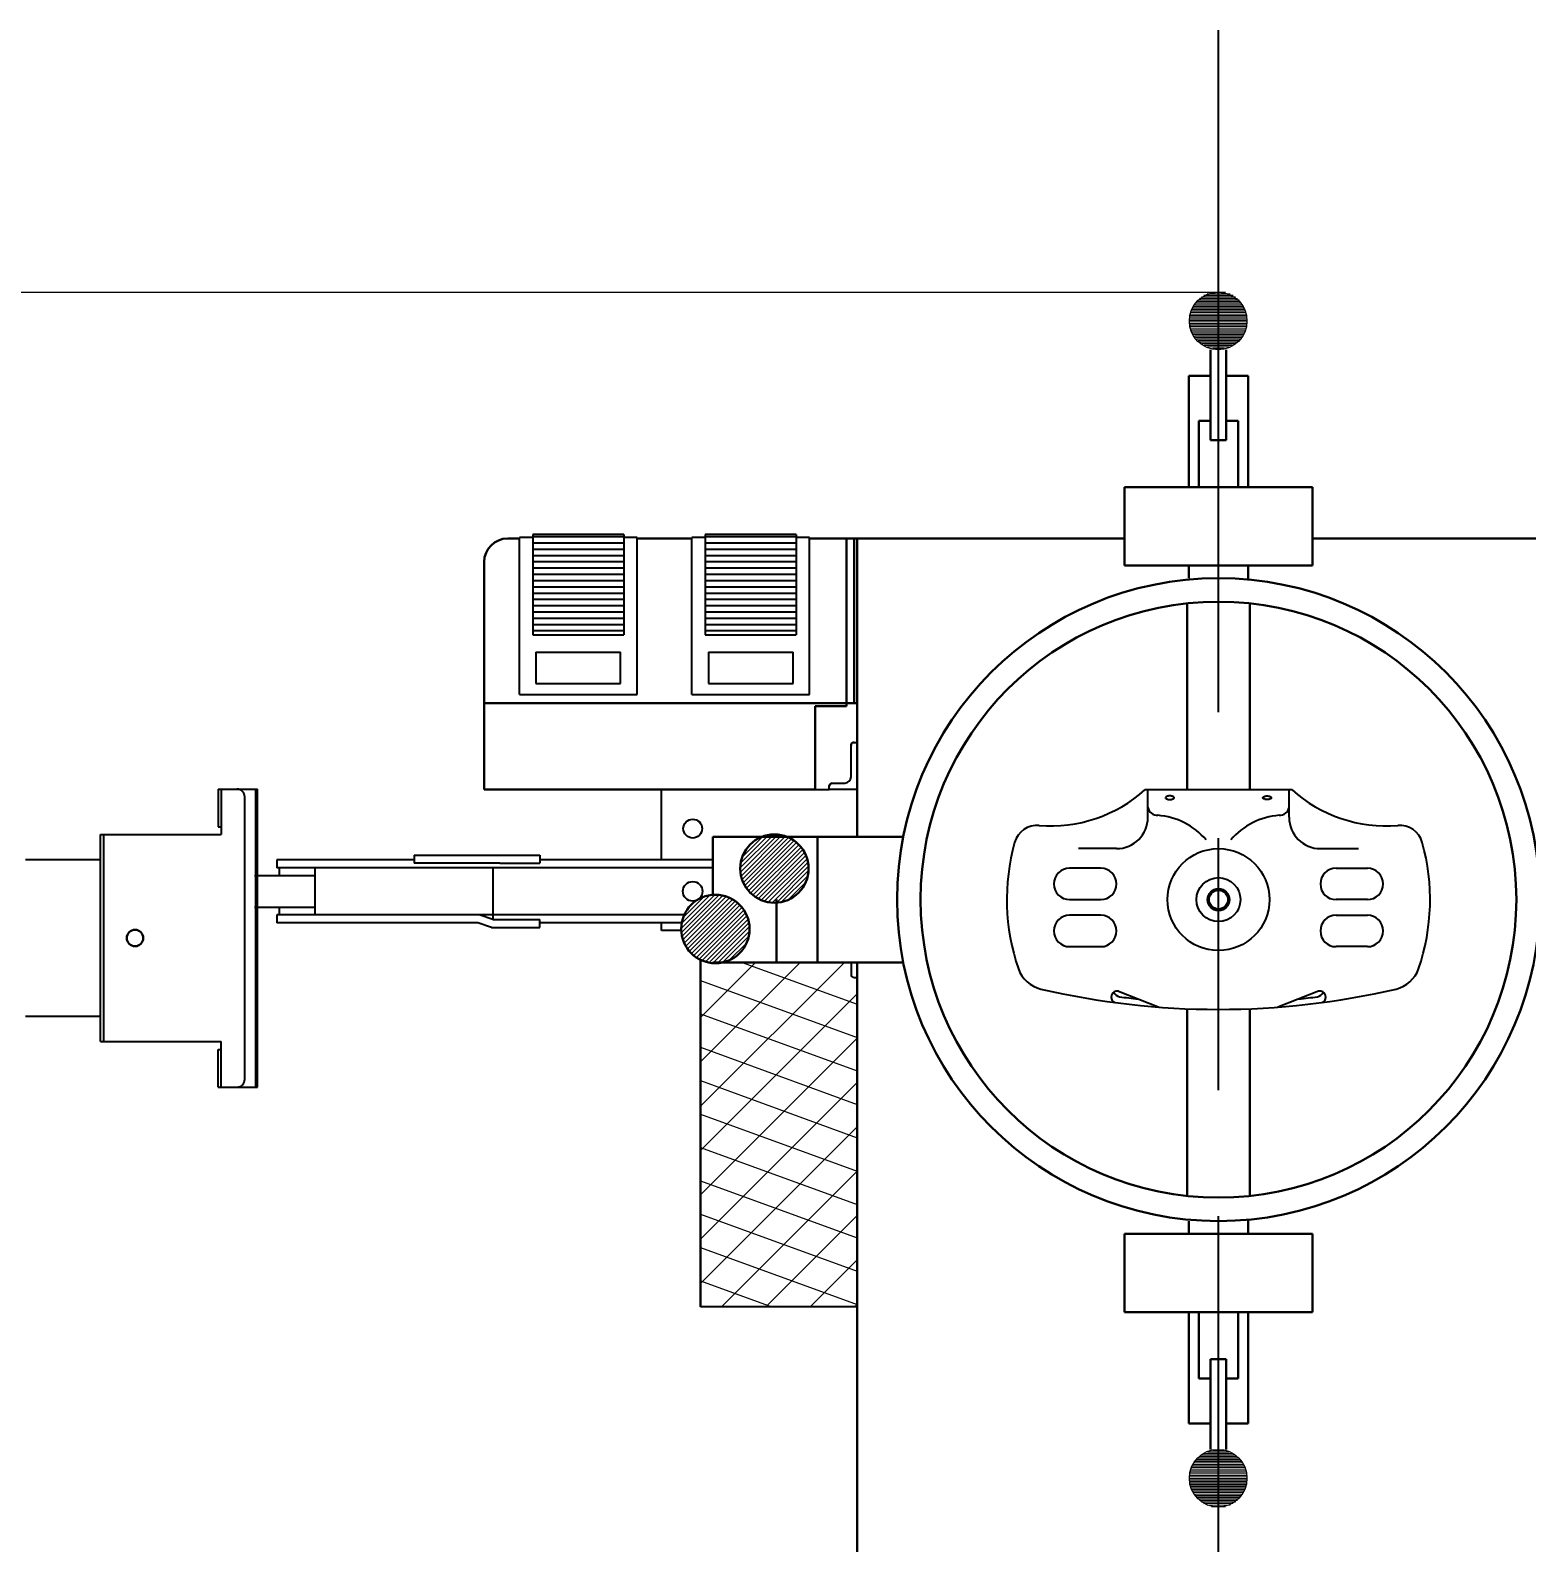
# Model space of a CAD drawing. Header units: inches. Extents: x 3110 to 5380, y 935 to 5515.
# Drawn here: x 3718 to 4609, y 1415 to 2316 of the extents above; entities that cross this region are included whole.
import ezdxf

# ---------------------------------------------------------------- set-up
doc = ezdxf.new("R2010")
doc.units = ezdxf.units.IN
doc.header["$MEASUREMENT"] = 0
doc.linetypes.add('AM_ISO08W050', pattern=[18, 12, -1.5, 3, -1.5])
for name, color, linetype, lineweight in [('AM_0', 7, 'Continuous', 30), ('AM_4', 92, 'Continuous', 15), ('AM_5', 92, 'Continuous', 15), ('AM_8', 1, 'Continuous', 15)]:
    doc.layers.add(name, color=color, linetype=linetype, lineweight=lineweight)
for name, color, linetype in [('CONTORNO', 7, 'Continuous'), ('LINEAFIN', 4, 'Continuous'), ('TRATTEGG', 4, 'Continuous')]:
    doc.layers.add(name, color=color, linetype=linetype)
doc.styles.get("Standard").update_dxf_attribs({"font": 'ROMANS.SHX'})
doc.dimstyles.new('AM_ANSI$0', dxfattribs={"dimtxt": 0.12, "dimasz": 0.12, "dimexe": 0.1, "dimexo": 0.05, "dimgap": 0.06, "dimtad": 0, "dimtih": 1, "dimtoh": 1, "dimdec": 4, "dimzin": 7, "dimdsep": 46, "dimtxsty": 'Standard', "dimcen": 0, "dimclrd": 256, "dimclre": 256, "dimclrt": 140, "dimadec": 0, "dimazin": 2, "dimtp": 0.1, "dimtm": 0.1, "dimtfac": 0.71, "dimtdec": 4, "dimtofl": 0, "dimtmove": 0, "dimatfit": 3, "dimfxl": 1, "dimtolj": 1, "dimtzin": 7, "dimlwd": -1, "dimlwe": -1, "dimarcsym": 1})

# ---------------------------------------------------------------- blocks, each defined once
blk = doc.blocks.new('_ClosedBlank')
at = {"layer": 'AM_0', "color": 0, "lineweight": -2}
for p, q in [((-1, 0.167), (0, 0)), ((-1, 0.167), (-1, -0.167)), ((0, 0), (-1, -0.167))]:
    blk.add_line(p, q, dxfattribs=at)
blk = doc.blocks.new('*D33')
at = {"layer": 'AM_5', "linetype": 'ByBlock', "transparency": 16777216}
for p, q in [((4421.19, 2159.67), (3326.44, 2159.67)), ((3326.54, 2089.67), (3326.54, 1696.98)), ((3326.54, 1174.3), (3326.54, 1566.98)), ((4232.49, 1104.3), (3326.44, 1104.3))]:
    blk.add_line(p, q, dxfattribs=at)
at = {"layer": 'Defpoints', "color": 0, "transparency": 16777216}
for p in [(4421.24, 2159.67), (3326.54, 1104.3), (4232.54, 1104.3)]:
    blk.add_point(p, dxfattribs=at)
at = {"layer": 'AM_5', "transparency": 16777216, "xscale": 70, "yscale": 70, "zscale": 70}
for p, rotation in [((3326.54, 2159.67), 90), ((3326.54, 1104.3), 270)]:
    blk.add_blockref('_ClosedBlank', p, dxfattribs=dict(at, rotation=rotation))
at = {"layer": 'AM_5', "color": 140, "transparency": 16777216, "insert": (3326.54, 1631.98), "char_height": 70, "attachment_point": 5}
blk.add_mtext('\\A1;1055', dxfattribs=at)
blk = doc.blocks.new('*X12')
at = {"color": 0}
for p, q in [((149.74, 842.18), (152.07, 844.51)), ((149.75, 842.36), (151.89, 844.5)), ((149.75, 842.01), (152.24, 844.5)), ((149.77, 842.56), (151.69, 844.48)), ((149.77, 841.85), (152.4, 844.48)), ((149.8, 841.7), (152.55, 844.45)), ((149.82, 842.78), (151.47, 844.43)), ((149.83, 841.56), (152.69, 844.41)), ((149.87, 841.42), (152.82, 844.37)), ((149.9, 843.04), (151.2, 844.35)), ((149.92, 841.3), (152.95, 844.32)), ((149.98, 841.18), (153.07, 844.27)), ((150.04, 841.06), (153.19, 844.21)), ((150.07, 843.39), (150.86, 844.17)), ((150.11, 840.95), (153.3, 844.14)), ((150.18, 840.85), (153.4, 844.07)), ((150.26, 840.75), (153.5, 843.99)), ((150.34, 840.65), (153.6, 843.91)), ((150.42, 840.56), (153.69, 843.82)), ((150.52, 840.47), (153.77, 843.73)), ((150.61, 840.39), (153.85, 843.64)), ((150.71, 840.32), (153.93, 843.53)), ((150.82, 840.25), (154, 843.43)), ((150.93, 840.18), (154.06, 843.32)), ((151.05, 840.12), (154.13, 843.2)), ((151.17, 840.07), (154.18, 843.08)), ((151.3, 840.02), (154.23, 842.95)), ((151.43, 839.98), (154.27, 842.82)), ((151.57, 839.94), (154.3, 842.67)), ((151.72, 839.91), (154.33, 842.52)), ((151.88, 839.9), (154.35, 842.36)), ((152.05, 839.89), (154.35, 842.19)), ((152.24, 839.9), (154.35, 842.01)), ((152.44, 839.93), (154.32, 841.8)), ((152.67, 839.98), (154.27, 841.58)), ((152.94, 840.07), (154.17, 841.31)), ((153.32, 840.28), (153.97, 840.92))]:
    blk.add_line(p, q, dxfattribs=at)
blk = doc.blocks.new('*X14')
at = {"color": 0}
for p, q in [((1396.7, 828), (1454.7, 828)), ((1396.7, 824), (1454.7, 824)), ((1396.7, 820), (1454.7, 820)), ((1396.7, 816), (1454.7, 816)), ((1396.7, 812), (1454.7, 812)), ((1396.7, 808), (1454.7, 808)), ((1396.7, 804), (1454.7, 804)), ((1396.7, 800), (1454.7, 800)), ((1396.7, 796), (1454.7, 796)), ((1396.7, 792), (1454.7, 792)), ((1396.7, 788), (1454.7, 788)), ((1396.7, 784), (1454.7, 784)), ((1396.7, 780), (1454.7, 780)), ((1396.7, 776), (1454.13, 776)), ((1396.7, 772), (1448.71, 772)), ((1448.71, 772), (1454.7, 772)), ((1454.13, 776), (1454.7, 776)), ((1396.7, 768), (1454.7, 768))]:
    blk.add_line(p, q, dxfattribs=at)

msp = doc.modelspace()

# ---------------------------------------------------------------- hatches: boundary and pattern name
at = {"layer": 'AM_8'}
h = msp.add_hatch(dxfattribs=at)
h.set_pattern_fill('_U', color=256, scale=1.86713, angle=45, style=0, pattern_type=0)
h.set_pattern_definition([(45, (-16828.773, 3099.3588), (-1.32026016, 1.32026016), [])])
edge = h.paths.add_edge_path()
edge.add_arc((4160.88282, 1816.64806), 20.35967, 282.74514724, 551.4591559)
edge.add_arc((4160.88282, 1816.64806), 20.35967, 191.4591559, 282.74514724)
h = msp.add_hatch(dxfattribs=at)
h.set_pattern_fill('_U', color=256, scale=1.86713, angle=45, style=0, pattern_type=0)
h.set_pattern_definition([(45, (-16863.9392, 3063.3812), (-1.32026016, 1.32026016), [])])
edge = h.paths.add_edge_path()
edge.add_arc((4125.71658, 1780.67048), 20.35967, 282.74514724, 551.4591559)
edge.add_arc((4125.71658, 1780.67048), 20.35967, 191.4591559, 282.74514724)

# ---------------------------------------------------------------- linework, layer by layer
at = {"color": 1, "linetype": 'AM_ISO08W050', "ltscale": 50}
msp.add_line((4425.28481, 1009.65768), (4425.28481, 2315.71964), dxfattribs=at)
at = {"layer": 'AM_0'}
for p, q in [((4420.61699, 2071.75784), (4420.61699, 2125.50472)), ((4429.95264, 2071.75784), (4429.95264, 2125.50472)), ((4407.54708, 2109.96573), (4420.61699, 2109.96573)), ((4407.54708, 2043.7535), (4407.54708, 2109.96573)), ((4429.95264, 2109.96573), (4443.02255, 2109.96573)), ((4443.02255, 2043.7535), (4443.02255, 2109.96573)), ((4420.61699, 2083.2008), (4413.55868, 2083.2008)), ((4413.55868, 2083.2008), (4413.55868, 2043.7535)), ((4429.95264, 2083.2008), (4437.01095, 2083.2008)), ((4437.01095, 2083.2008), (4437.01095, 2043.7535)), ((4420.61699, 2071.75784), (4429.95264, 2071.75784)), ((4369.27092, 2043.7535), (4369.27092, 1997.07526)), ((4425.28481, 2043.7535), (4369.27092, 2043.7535)), ((4425.28481, 2043.7535), (4481.29871, 2043.7535)), ((4481.29871, 2043.7535), (4481.29871, 1997.07526)), ((4002.07512, 2013.14431), (4009.07686, 2013.14431)), ((4079.09423, 2013.14431), (4111.76579, 2013.14431)), ((4181.78316, 2013.14431), (4210.24691, 2013.14431)), ((4203.72514, 1913.25276), (4203.72514, 2013.14431)), ((4208.37978, 2013.14431), (4208.37978, 1915.11989)), ((4210.24691, 2013.14431), (4210.24691, 1915.11989)), ((4210.24691, 2013.14431), (4210.24691, 1835.49764)), ((4369.27092, 2013.14431), (4210.24691, 2013.14431)), ((4640.32272, 2013.14431), (4481.29871, 2013.14431)), ((3988.07165, 1863.77261), (3988.07165, 1999.14084)), ((4425.28481, 1997.07526), (4369.27092, 1997.07526)), ((4407.54708, 1989.53585), (4407.54708, 1997.07526)), ((4425.28481, 1997.07526), (4481.29871, 1997.07526)), ((4443.02255, 1988.71209), (4443.02255, 1997.07526)), ((4406.61352, 1974.54694), (4406.61352, 1863.50459)), ((4443.95611, 1974.54694), (4443.95611, 1863.50459)), ((3988.07165, 1915.11989), (4210.24691, 1915.11989)), ((4185.05384, 1913.25276), (4203.72514, 1913.25276)), ((4185.05384, 1863.77261), (4185.05384, 1913.25276)), ((3988.07165, 1863.77261), (4185.05384, 1863.77261)), ((4124.20703, 1835.49764), (4124.20703, 1800.97412)), ((4237.58254, 1835.49764), (4124.20703, 1835.49764)), ((4186.48372, 1835.49764), (4186.48372, 1760.81245)), ((4162.11258, 1798.15505), (4162.11258, 1760.81245)), ((4116.89042, 1762.3234), (4116.89042, 1555.6975)), ((4237.58254, 1760.81245), (4124.20703, 1760.81245)), ((4210.24691, 1760.81245), (4210.24691, 1120.68034)), ((4406.61352, 1733.17908), (4406.61352, 1621.76315)), ((4443.95611, 1733.17908), (4443.95611, 1621.76315)), ((4407.54708, 1606.77424), (4407.54708, 1599.23483)), ((4443.02255, 1607.598), (4443.02255, 1599.23483)), ((4425.28481, 1599.23483), (4369.27092, 1599.23483)), ((4369.27092, 1552.55659), (4369.27092, 1599.23483)), ((4425.28481, 1599.23483), (4481.29871, 1599.23483)), ((4481.29871, 1552.55659), (4481.29871, 1599.23483)), ((4425.28481, 1552.55659), (4369.27092, 1552.55659)), ((4407.54708, 1552.55659), (4407.54708, 1486.34436)), ((4413.55868, 1513.10929), (4413.55868, 1552.55659)), ((4425.28481, 1552.55659), (4481.29871, 1552.55659)), ((4437.01095, 1513.10929), (4437.01095, 1552.55659)), ((4443.02255, 1552.55659), (4443.02255, 1486.34436)), ((4420.61699, 1524.55225), (4420.61699, 1470.80537)), ((4420.61699, 1524.55225), (4429.95264, 1524.55225)), ((4429.95264, 1524.55225), (4429.95264, 1470.80537)), ((4420.61699, 1513.10929), (4413.55868, 1513.10929)), ((4429.95264, 1513.10929), (4437.01095, 1513.10929)), ((4407.54708, 1486.34436), (4420.61699, 1486.34436)), ((4429.95264, 1486.34436), (4443.02255, 1486.34436))]:
    msp.add_line(p, q, dxfattribs=at)
for centre, radius in [((4425.28481, 1798.15505), 191.38081), ((4425.28481, 1798.15505), 177.37733), ((4160.88282, 1816.64806), 20.35967), ((4125.71658, 1780.67048), 20.35967), ((3780.18896, 1775.27549), 4.90122)]:
    msp.add_circle(centre, radius, dxfattribs=at)
msp.add_arc((4002.07512, 1999.14084), 14.00347, 90, 180, dxfattribs=at)
at = {"layer": 'AM_4'}
for centre in [(4425.09912, 2142.61263), (4425.09912, 1453.69746)]:
    msp.add_circle(centre, 17.15518, dxfattribs=at)
at = {"layer": 'AM_8'}
for p, q in [((4116.89042, 1675.17887), (4202.52399, 1760.81245)), ((4116.89042, 1701.58407), (4176.11879, 1760.81245)), ((4116.89042, 1727.98928), (4149.71359, 1760.81245)), ((4141.73077, 1760.81245), (4210.24691, 1735.87461)), ((4116.89042, 1749.98402), (4210.24691, 1716.00503)), ((4116.89042, 1648.77367), (4210.24691, 1742.13016)), ((4116.89042, 1730.11443), (4210.24691, 1696.13545)), ((4116.89042, 1622.36846), (4210.24691, 1715.72496)), ((4116.89042, 1710.24485), (4210.24691, 1676.26587)), ((4116.89042, 1690.37527), (4210.24691, 1656.39629)), ((4116.89042, 1595.96326), (4210.24691, 1689.31975)), ((4116.89042, 1670.50569), (4210.24691, 1636.52671)), ((4116.89042, 1569.55806), (4210.24691, 1662.91455)), ((4116.89042, 1650.63611), (4210.24691, 1616.65713)), ((4116.89042, 1630.76653), (4210.24691, 1596.78755)), ((4129.43506, 1555.6975), (4210.24691, 1636.50935)), ((4116.89042, 1610.89695), (4210.24691, 1576.91797)), ((4155.84027, 1555.6975), (4210.24691, 1610.10414)), ((4116.89042, 1591.02737), (4210.24691, 1557.04839)), ((4182.24547, 1555.6975), (4210.24691, 1583.69894)), ((4116.89042, 1571.15779), (4159.36721, 1555.6975)), ((4208.65067, 1555.6975), (4210.24691, 1557.29374))]:
    msp.add_line(p, q, dxfattribs=at)
at = {"layer": 'CONTORNO'}
for p, q in [((4208.37978, 1891.78087), (4210.24691, 1891.78087)), ((4210.24691, 1891.78087), (4210.24691, 1863.77392)), ((4210.24691, 1891.78087), (4210.24691, 1863.77392)), ((4206.51265, 1871.24244), (4206.51265, 1889.91374)), ((3829.6679, 1863.96415), (3829.6679, 1841.5586)), ((3829.6679, 1863.96415), (3840.87068, 1863.96415)), ((3831.53503, 1863.96415), (3831.53503, 1836.89077)), ((3832.4686, 1863.96415), (3853.00702, 1863.96415)), ((3852.07346, 1686.58682), (3852.07346, 1863.96415)), ((3853.00702, 1686.58682), (3853.00702, 1863.96415)), ((4193.44274, 1863.77392), (4193.44274, 1865.64105)), ((4195.30987, 1867.50818), (4202.77839, 1867.50818)), ((3845.5385, 1691.25464), (3845.5385, 1859.29633)), ((4093.55129, 1821.7635), (4093.55129, 1863.77392)), ((4093.55129, 1863.77392), (4193.44274, 1863.77392)), ((4210.24691, 1863.77392), (4193.44274, 1863.77392)), ((4469.07685, 1863.50459), (4381.49277, 1863.50459)), ((4383.27439, 1847.1672), (4383.27439, 1863.50459)), ((4467.29523, 1847.1672), (4467.29523, 1863.50459)), ((3829.6679, 1841.5586), (3831.53503, 1841.5586)), ((3759.65053, 1836.89077), (3831.53503, 1836.89077)), ((3759.65053, 1713.6602), (3759.65053, 1836.89077)), ((3761.51766, 1713.6602), (3761.51766, 1836.89077)), ((4364.60309, 1828.4959), (4342.00412, 1828.4959)), ((4485.96653, 1828.4959), (4508.56551, 1828.4959)), ((3714.99074, 1821.95373), (3759.65053, 1821.95373)), ((3845.54111, 1728.59724), (3845.54111, 1821.95373)), ((3946.46805, 1821.7635), (3864.51726, 1821.7635)), ((3864.51726, 1821.7635), (3864.51726, 1817.09568)), ((3946.46805, 1824.5642), (3946.46805, 1819.89637)), ((3946.46805, 1824.5642), (4021.15325, 1824.5642)), ((3997.30066, 1819.89637), (3946.46805, 1819.89637)), ((3997.30066, 1819.89637), (4016.99888, 1819.89637)), ((4016.99888, 1819.89637), (4021.15325, 1819.89637)), ((4021.15325, 1824.5642), (4021.15325, 1819.89637)), ((4124.20703, 1821.7635), (4021.15325, 1821.7635)), ((3851.24815, 1812.42785), (3887.4592, 1812.42785)), ((3853.00702, 1812.42785), (3852.07346, 1812.42785)), ((4124.20703, 1817.09568), (3864.51726, 1817.09568)), ((3866.27613, 1812.42785), (3866.27613, 1817.09568)), ((3950.20231, 1817.09568), (3867.11839, 1817.09568)), ((3887.4592, 1789.08873), (3887.4592, 1817.09568)), ((3993.1463, 1817.09568), (3993.1463, 1786.28804)), ((4355.26744, 1816.82634), (4336.59615, 1816.82634)), ((4495.30218, 1816.82634), (4513.97348, 1816.82634)), ((3851.24815, 1793.75656), (3887.4592, 1793.75656)), ((3853.00702, 1793.75656), (3852.07346, 1793.75656)), ((3866.27613, 1789.08873), (3866.27613, 1793.75656)), ((4336.59615, 1798.15505), (4355.26744, 1798.15505)), ((4513.97348, 1798.15505), (4495.30218, 1798.15505)), ((4107.17879, 1789.08873), (3864.51726, 1789.08873)), ((3864.51726, 1789.08873), (3864.51726, 1784.42091)), ((3946.46805, 1784.42091), (3864.51726, 1784.42091)), ((3970.74074, 1789.08873), (3866.27613, 1789.08873)), ((3984.28797, 1784.42091), (3946.46805, 1784.42091)), ((3992.35948, 1781.62021), (3984.28797, 1784.42091)), ((3993.1463, 1786.28804), (3985.07479, 1789.08873)), ((3993.1463, 1786.28804), (4021.15325, 1786.28804)), ((4021.15325, 1781.62021), (4021.15325, 1786.28804)), ((4105.70531, 1784.42091), (4021.15325, 1784.42091)), ((4093.55129, 1779.75308), (4093.55129, 1784.42091)), ((4355.26744, 1788.8194), (4336.59615, 1788.8194)), ((4495.30218, 1788.8194), (4513.97348, 1788.8194)), ((3992.35948, 1781.62021), (4021.15325, 1781.62021)), ((4105.37758, 1779.75308), (4093.55129, 1779.75308)), ((4336.59615, 1770.1481), (4355.26744, 1770.1481)), ((4513.97348, 1770.1481), (4495.30218, 1770.1481)), ((4206.51265, 1760.81245), (4206.51265, 1753.61326)), ((4206.51265, 1760.81245), (4206.51265, 1753.61326)), ((4210.24691, 1751.74613), (4210.24691, 1760.81245)), ((4208.37978, 1751.74613), (4210.24691, 1751.74613)), ((4208.37978, 1751.74613), (4210.24691, 1751.74613)), ((4365.77013, 1743.57374), (4389.92417, 1734.14678)), ((4484.79949, 1743.57374), (4460.64546, 1734.14678)), ((3759.65053, 1728.59724), (3714.99074, 1728.59724)), ((3759.65053, 1713.6602), (3831.53503, 1713.6602)), ((3831.53503, 1686.58682), (3831.53503, 1713.6602)), ((3829.6679, 1686.58682), (3829.6679, 1708.99238)), ((3829.6679, 1708.99238), (3831.53503, 1708.99238)), ((3829.6679, 1686.58682), (3840.87068, 1686.58682)), ((3832.4686, 1686.58682), (3853.00702, 1686.58682)), ((4210.24691, 1555.6975), (4116.89042, 1555.6975))]:
    msp.add_line(p, q, dxfattribs=at)
for points in [[(4193.44274, 1863.77392), (4193.44274, 1865.64105, -0.414213562), (4195.30987, 1867.50818), (4202.77839, 1867.50818, 0.414213562), (4206.51265, 1871.24244), (4206.51265, 1889.91374, -0.414213562), (4208.37978, 1891.78087), (4210.24691, 1891.78087), (4210.24691, 1863.77392)], [(4398.9116, 1858.83676, 0.197673696), (4398.76798, 1859.18585, 0.098840993), (4398.15966, 1859.59591, 0.056200739), (4397.38968, 1859.82049, 0.042904978), (4396.3443, 1859.91036, 0.042904978), (4395.29892, 1859.82049, 0.056200739), (4394.52894, 1859.59591, 0.098840993), (4393.92062, 1859.18585, 0.197673696), (4393.777, 1858.83676, 0.197673696), (4393.92062, 1858.48768, 0.098840993), (4394.52894, 1858.07761, 0.056200739), (4395.29892, 1857.85303, 0.042904978), (4396.3443, 1857.76316, 0.042904978), (4397.38968, 1857.85303, 0.056200739), (4398.15966, 1858.07761, 0.098840993), (4398.76798, 1858.48768, 0.197673696)], [(4451.65802, 1858.83676, -0.197673696), (4451.80164, 1859.18585, -0.098840993), (4452.40997, 1859.59591, -0.056200739), (4453.17995, 1859.82049, -0.042904978), (4454.22533, 1859.91036, -0.042904978), (4455.2707, 1859.82049, -0.056200739), (4456.04068, 1859.59591, -0.098840993), (4456.64901, 1859.18585, -0.197673696), (4456.79263, 1858.83676, -0.197673696), (4456.64901, 1858.48768, -0.098840993), (4456.04068, 1858.07761, -0.056200739), (4455.2707, 1857.85303, -0.042904978), (4454.22533, 1857.76316, -0.042904978), (4453.17995, 1857.85303, -0.056200739), (4452.40997, 1858.07761, -0.098840993), (4451.80164, 1858.48768, -0.197673696)]]:
    msp.add_lwpolyline(points, format="xyb", close=True, dxfattribs=at)
for centre, radius in [((4112.22259, 1840.4348), 5.60139), ((4425.28481, 1798.15505), 30.34086), ((4425.28481, 1798.15505), 13.06991), ((4112.22259, 1803.0922), 5.83478), ((4425.28481, 1798.15505), 6.53495), ((4425.28481, 1798.15505), 5.60139)]:
    msp.add_circle(centre, radius, dxfattribs=at)
for centre, radius, start, end in [((4208.37978, 1889.91374), 1.86713, 90, 180), ((3840.87068, 1859.29633), 4.66782, 0, 90), ((4195.30987, 1865.64105), 1.86713, 90, 180), ((4202.77839, 1871.24244), 3.73426, 270, 0), ((4325.39337, 1926.05344), 84.02084, 265.32523902, 311.88859692), ((4525.17626, 1926.05344), 84.02084, 228.11140308, 274.67476098), ((4364.60309, 1847.1672), 18.6713, 270, 0), ((4388.9339, 1854.11874), 5.78268, 191.84685033, 272.33889008), ((4385.90809, 1806.26554), 42.20159, 40.65423819, 85.56712946), ((4464.66154, 1806.26554), 42.20159, 94.43287054, 139.34576181), ((4461.63573, 1854.11874), 5.78268, 267.66110992, 348.15314967), ((4485.96653, 1847.1672), 18.6713, 180, 270), ((4317.40444, 1828.35521), 14.00347, 85.32523902, 164.36087546), ((4533.16519, 1828.35521), 14.00347, 15.63912454, 94.67476098), ((4425.28481, 1798.15505), 126.03126, 164.36087546, 199.04676233), ((4425.28481, 1798.15505), 126.03126, 340.95323767, 15.63912454), ((4336.59615, 1807.49069), 9.33565, 90, 270), ((4355.26744, 1807.49069), 9.33565, 270, 90), ((4495.30218, 1807.49069), 9.33565, 90, 270), ((4513.97348, 1807.49069), 9.33565, 270, 90), ((4336.59615, 1779.48375), 9.33565, 90, 270), ((4355.26744, 1779.48375), 9.33565, 270, 90), ((4495.30218, 1779.48375), 9.33565, 90, 270), ((4513.97348, 1779.48375), 9.33565, 270, 90), ((4323.80253, 1763.11922), 18.6713, 199.04676233, 256.91085632), ((4526.76709, 1763.11922), 18.6713, 283.08914368, 340.95323767), ((4208.37978, 1753.61326), 1.86713, 180, 270), ((4208.37978, 1753.61326), 1.86713, 180, 270), ((4425.28481, 2199.58796), 466.78246, 256.91085632, 283.08914368), ((4364.8613, 1740.1963), 3.49759, 74.93916905, 251.5325756), ((4368.01661, 1746.20122), 6.10532, 211.35764441, 254.29933309), ((4425.36727, 2199.06353), 462.51872, 262.67089097, 264.04544925), ((4425.20236, 2199.06353), 462.51872, 275.95455075, 277.32910903), ((4482.55302, 1746.20122), 6.10532, 285.70066691, 328.64235559), ((4485.70832, 1740.1963), 3.49759, 288.4674244, 105.06083095), ((3840.87068, 1691.25464), 4.66782, 270, 0)]:
    msp.add_arc(centre, radius, start, end, dxfattribs=at)
at = {"layer": 'LINEAFIN'}
for p, q in [((4009.07686, 1920.33616), (4009.07686, 2013.69266)), ((4017.01216, 2013.69266), (4009.07686, 2013.69266)), ((4017.01216, 2015.55979), (4017.01216, 1955.81163)), ((4071.15892, 2015.55979), (4017.01216, 2015.55979)), ((4071.15892, 2015.55979), (4071.15892, 1955.81163)), ((4079.09423, 2013.69266), (4071.15892, 2013.69266)), ((4079.09423, 1920.33616), (4079.09423, 2013.69266)), ((4111.76579, 1920.33616), (4111.76579, 2013.69266)), ((4119.70109, 2013.69266), (4111.76579, 2013.69266)), ((4119.70109, 2015.55979), (4119.70109, 1955.81163)), ((4173.84785, 2015.55979), (4119.70109, 2015.55979)), ((4173.84785, 2015.55979), (4173.84785, 1955.81163)), ((4181.78316, 2013.69266), (4173.84785, 2013.69266)), ((4181.78316, 1920.33616), (4181.78316, 2013.69266)), ((4017.01216, 1955.81163), (4071.15892, 1955.81163)), ((4119.70109, 1955.81163), (4173.84785, 1955.81163)), ((4018.87929, 1945.54242), (4069.29179, 1945.54242)), ((4018.87929, 1945.54242), (4018.87929, 1926.87112)), ((4069.29179, 1926.87112), (4069.29179, 1945.54242)), ((4121.56822, 1945.54242), (4121.56822, 1926.87112)), ((4121.56822, 1945.54242), (4171.98072, 1945.54242)), ((4171.98072, 1926.87112), (4171.98072, 1945.54242)), ((4009.07686, 1920.33616), (4079.09423, 1920.33616)), ((4018.87929, 1926.87112), (4069.29179, 1926.87112)), ((4111.76579, 1920.33616), (4181.78316, 1920.33616)), ((4121.56822, 1926.87112), (4171.98072, 1926.87112))]:
    msp.add_line(p, q, dxfattribs=at)

# ---------------------------------------------------------------- block references
at = {"layer": 'AM_4'}
for p, xscale, yscale, zscale, rotation in [((9640.7775, -1505.30083), -7.437199725463379, 7.437199725463302, 7.437199725463279, 44.79299950025775), ((9640.7775, 5101.64315), 7.437199725463376, 7.437199725463376, 7.437199725463376, 135.2070004997422)]:
    msp.add_blockref('*X12', p, dxfattribs=dict(at, xscale=xscale, yscale=yscale, zscale=zscale, rotation=rotation))
at = {"layer": 'TRATTEGG', "xscale": 0.9335649153308623, "yscale": 0.9335649153308623, "zscale": 0.9335649153278334, "rotation": 180}
for p in [(5375.07349, 2731.07164), (5477.76242, 2731.07164)]:
    msp.add_blockref('*X14', p, dxfattribs=at)

# ---------------------------------------------------------------- dimensions: what is measured, and where the dimension line sits
at = {"layer": 'AM_5'}
dim = msp.add_linear_dim(base=(3326.54379, 1104.29855), p1=(4421.23587, 2159.66759), p2=(4232.54408, 1104.29855), angle=270, text='1055', dimstyle='AM_ANSI$0', override={"dimtxt": 70, "dimasz": 70, "dimgap": 30, "dimblk1": 'ClosedBlank', "dimblk2": 'ClosedBlank', "dimsah": 1}, dxfattribs=at)
dim.commit()
dim.dimension.update_dxf_attribs({"geometry": '*D33', "text_midpoint": (3326.54379, 1631.98307)})

doc.saveas('drawing.dxf')
